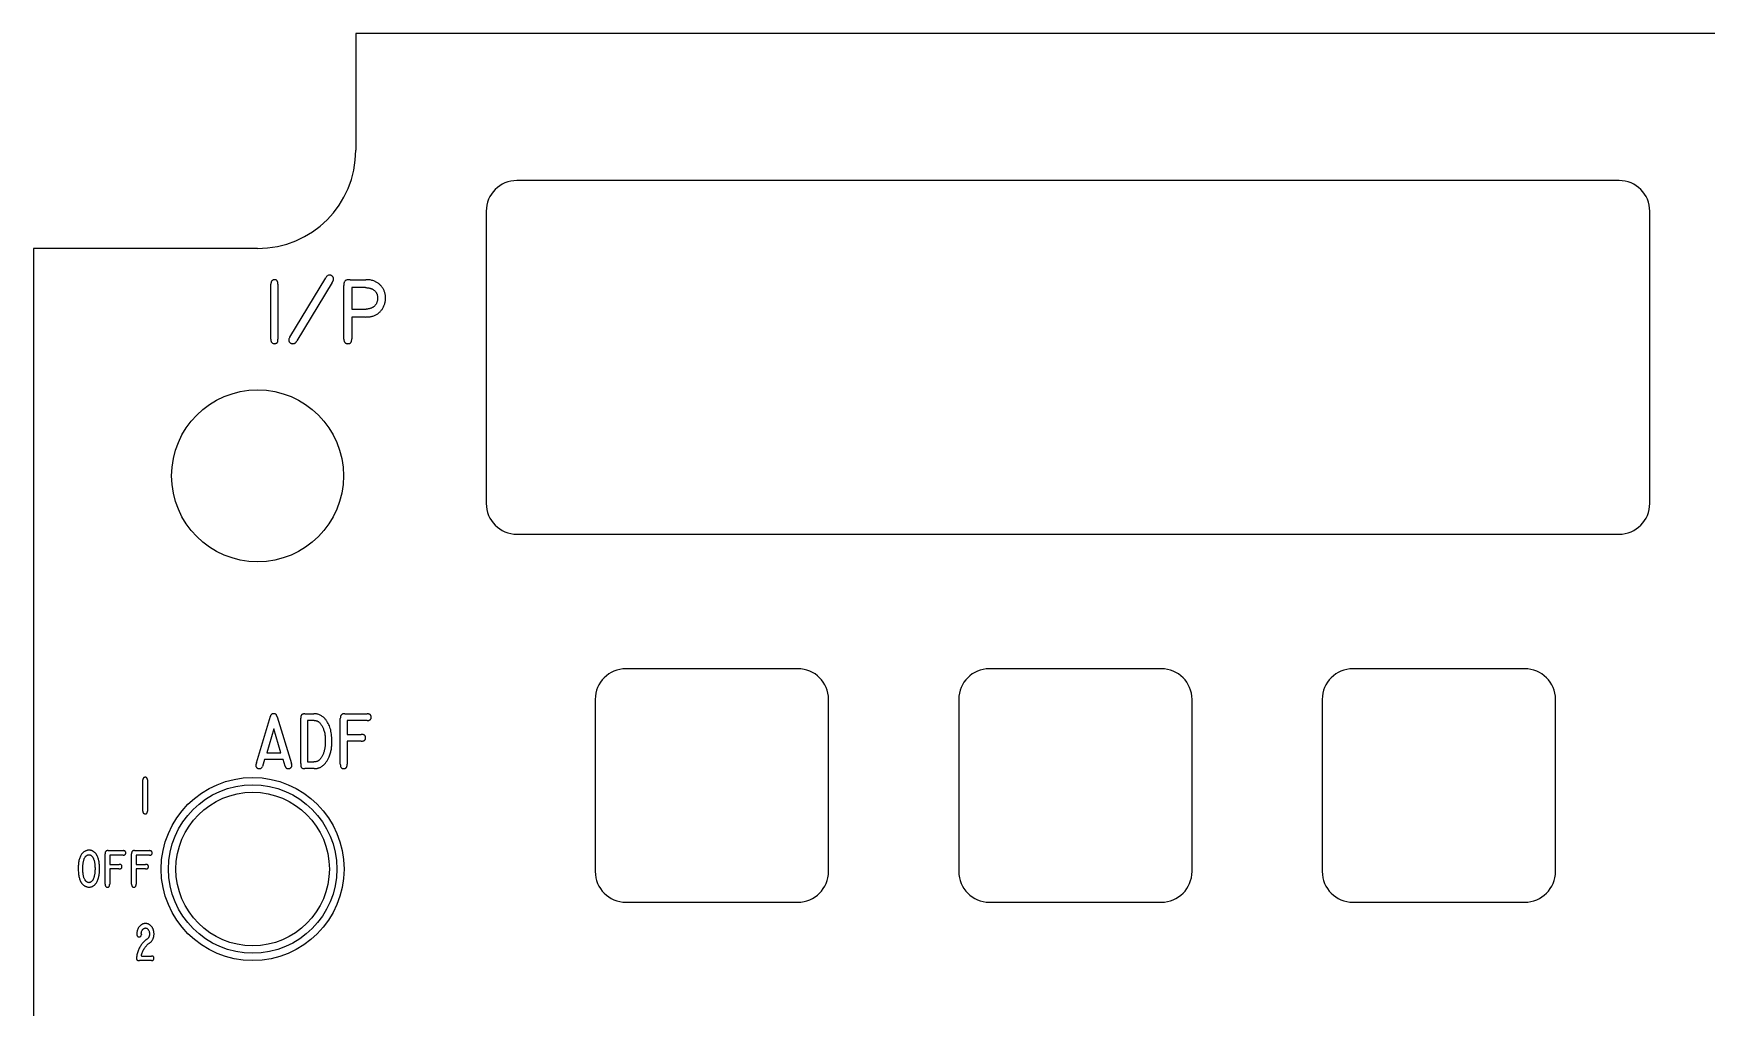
# Model space of a CAD drawing. Header units: inches. Extents: x -3.41 to 3.41, y 2.1 to 7.17.
# Drawn here: x -3.406 to 0, y 5.193 to 7.174 of the extents above; entities that cross this region are included whole.
import ezdxf

# ---------------------------------------------------------------- set-up
doc = ezdxf.new("R2010")
doc.units = ezdxf.units.IN
doc.header["$MEASUREMENT"] = 0

msp = doc.modelspace()

# ---------------------------------------------------------------- linework, layer by layer
at = {"color": 1, "linetype": 'Continuous', "lineweight": 25}
for p, q in [((-2.75, 7.1744), (-2.75, 6.9369)), ((2.75, 7.1744), (-2.75, 7.1744)), ((-0.178, 6.8752), (-2.422, 6.8752)), ((-2.4845, 6.8127), (-2.4845, 6.2182)), ((-0.1155, 6.2182), (-0.1155, 6.8127)), ((-3.4062, 6.7369), (-3.4062, 2.6744)), ((-2.95, 6.7369), (-3.4062, 6.7369)), ((-2.8841, 6.5568), (-2.8112, 6.6775)), ((-2.9227, 6.5522), (-2.9227, 6.664)), ((-2.9085, 6.6646), (-2.9085, 6.5522)), ((-2.7983, 6.6675), (-2.87, 6.5488)), ((-2.7743, 6.5523), (-2.7743, 6.6616)), ((-2.7613, 6.6734), (-2.7295, 6.6734)), ((-2.7301, 6.6573), (-2.7582, 6.6573)), ((-2.7582, 6.6573), (-2.7582, 6.6136)), ((-2.7582, 6.6136), (-2.7289, 6.6136)), ((-2.7582, 6.5975), (-2.7582, 6.5534)), ((-2.7305, 6.5975), (-2.7582, 6.5975)), ((-2.422, 6.1557), (-0.178, 6.1557)), ((-1.85, 5.8819), (-2.2, 5.8819)), ((-1.11, 5.8819), (-1.46, 5.8819)), ((-0.37, 5.8819), (-0.72, 5.8819)), ((-2.2625, 5.8194), (-2.2625, 5.4694)), ((-1.7875, 5.4694), (-1.7875, 5.8194)), ((-1.5225, 5.8194), (-1.5225, 5.4694)), ((-1.0475, 5.4694), (-1.0475, 5.8194)), ((-0.7825, 5.8194), (-0.7825, 5.4694)), ((-0.3075, 5.4694), (-0.3075, 5.8194)), ((-2.9523, 5.6905), (-2.9238, 5.7854)), ((-2.9169, 5.7593), (-2.9313, 5.7111)), ((-2.9025, 5.7111), (-2.9169, 5.7593)), ((-2.9099, 5.7839), (-2.8811, 5.6894)), ((-2.8621, 5.6888), (-2.8621, 5.7815)), ((-2.8536, 5.7902), (-2.8352, 5.7902)), ((-2.8484, 5.7764), (-2.8484, 5.6925)), ((-2.8349, 5.7764), (-2.8484, 5.7764)), ((-2.7815, 5.6877), (-2.7815, 5.7809)), ((-2.7722, 5.7902), (-2.7268, 5.7902)), ((-2.7677, 5.7764), (-2.7677, 5.7483)), ((-2.7268, 5.7764), (-2.7677, 5.7764)), ((-2.7677, 5.7483), (-2.739, 5.7483)), ((-2.7677, 5.7345), (-2.7677, 5.6877)), ((-2.7394, 5.7345), (-2.7677, 5.7345)), ((-2.9357, 5.6973), (-2.94, 5.6829)), ((-2.8982, 5.6973), (-2.9357, 5.6973)), ((-2.9313, 5.7111), (-2.9025, 5.7111)), ((-2.894, 5.6837), (-2.8982, 5.6973)), ((-2.8484, 5.6925), (-2.8351, 5.6925)), ((-3.1833, 5.5918), (-3.1833, 5.6557)), ((-3.1743, 5.6561), (-3.1743, 5.5918)), ((-2.8349, 5.6787), (-2.8539, 5.6787)), ((-3.2933, 5.5128), (-3.2933, 5.5128)), ((-3.2602, 5.4435), (-3.2602, 5.5056)), ((-3.254, 5.5118), (-3.2238, 5.5118)), ((-3.2511, 5.5026), (-3.2511, 5.4839)), ((-3.2238, 5.5026), (-3.2511, 5.5026)), ((-3.2064, 5.4435), (-3.2064, 5.5056)), ((-3.2003, 5.5118), (-3.17, 5.5118)), ((-3.1973, 5.5026), (-3.1973, 5.4839)), ((-3.17, 5.5026), (-3.1973, 5.5026)), ((-3.2511, 5.4839), (-3.232, 5.4839)), ((-3.2511, 5.4747), (-3.2511, 5.4435)), ((-3.2322, 5.4747), (-3.2511, 5.4747)), ((-3.1973, 5.4839), (-3.1782, 5.4839)), ((-3.1973, 5.4747), (-3.1973, 5.4435)), ((-3.1784, 5.4747), (-3.1973, 5.4747)), ((-2.2, 5.4069), (-1.85, 5.4069)), ((-1.46, 5.4069), (-1.11, 5.4069)), ((-0.72, 5.4069), (-0.37, 5.4069)), ((-3.1867, 5.3429), (-3.1866, 5.3421)), ((-3.1866, 5.3421), (-3.1866, 5.3414)), ((-3.166, 5.2882), (-3.1905, 5.2882)), ((-3.1865, 5.2977), (-3.1866, 5.2974)), ((-3.1866, 5.2974), (-3.166, 5.2974))]:
    msp.add_line(p, q, dxfattribs=at)
for centre, radius in [((-2.95, 6.2744), 0.175), ((-2.96, 5.4744), 0.1862), ((-2.96, 5.4744), 0.1713), ((-2.96, 5.4744), 0.1562)]:
    msp.add_circle(centre, radius, dxfattribs=at)
for centre, radius, start, end in [((-2.95, 6.9369), 0.2, 270, 0), ((-2.422, 6.8127), 0.0625, 90, 180), ((-0.178, 6.8127), 0.0625, 0, 90), ((-2.422, 6.2182), 0.0625, 180, 270), ((-0.178, 6.2182), 0.0625, 270, 0), ((-2.2, 5.8194), 0.0625, 90, 180), ((-1.85, 5.8194), 0.0625, 0, 90), ((-1.46, 5.8194), 0.0625, 90, 180), ((-1.11, 5.8194), 0.0625, 0, 90), ((-0.72, 5.8194), 0.0625, 90, 180), ((-0.37, 5.8194), 0.0625, 0, 90), ((-2.2, 5.4694), 0.0625, 180, 270), ((-1.85, 5.4694), 0.0625, 270, 0), ((-1.46, 5.4694), 0.0625, 180, 270), ((-1.11, 5.4694), 0.0625, 270, 0), ((-0.72, 5.4694), 0.0625, 180, 270), ((-0.37, 5.4694), 0.0625, 270, 0)]:
    msp.add_arc(centre, radius, start, end, dxfattribs=at)
for points, knots in [([(-2.8033, 6.6827), (-2.8041, 6.6827), (-2.8056, 6.6826), (-2.8078, 6.6816), (-2.8097, 6.6798), (-2.8106, 6.6783), (-2.8112, 6.6775)], [0, 0, 0, 0, 0.225678, 0.450783, 0.704293, 1, 1, 1, 1]), ([(-2.7953, 6.6745), (-2.7954, 6.6751), (-2.7954, 6.6762), (-2.796, 6.6777), (-2.7966, 6.6791), (-2.7977, 6.6803), (-2.7989, 6.6814), (-2.8003, 6.6821), (-2.8018, 6.6826), (-2.8028, 6.6827), (-2.8033, 6.6827)], [0, 0, 0, 0, 0.132222, 0.256317, 0.378962, 0.505713, 0.630747, 0.752456, 0.874431, 1, 1, 1, 1]), ([(-2.9218, 6.6701), (-2.922, 6.6698), (-2.9223, 6.6692), (-2.9226, 6.6679), (-2.9227, 6.6662), (-2.9227, 6.6648), (-2.9227, 6.664)], [0, 0, 0, 0, 0.17074, 0.353681, 0.613671, 1, 1, 1, 1]), ([(-2.9155, 6.6734), (-2.9161, 6.6733), (-2.9173, 6.6732), (-2.919, 6.6726), (-2.9206, 6.6715), (-2.9214, 6.6706), (-2.9218, 6.6701)], [0, 0, 0, 0, 0.252822, 0.495908, 0.737887, 1, 1, 1, 1]), ([(-2.9085, 6.6646), (-2.9085, 6.6653), (-2.9085, 6.6666), (-2.9089, 6.6684), (-2.9094, 6.67), (-2.9102, 6.6713), (-2.9112, 6.6723), (-2.9124, 6.6729), (-2.9139, 6.6733), (-2.9149, 6.6733), (-2.9155, 6.6734)], [0, 0, 0, 0, 0.162458, 0.305977, 0.430072, 0.545023, 0.649455, 0.757993, 0.87186, 1, 1, 1, 1]), ([(-2.7983, 6.6675), (-2.798, 6.668), (-2.7974, 6.6689), (-2.7967, 6.6702), (-2.7961, 6.6712), (-2.7957, 6.6722), (-2.7953, 6.6732), (-2.7953, 6.6741), (-2.7953, 6.6745)], [0, 0, 0, 0, 0.231633, 0.419283, 0.567667, 0.672051, 0.835803, 1, 1, 1, 1]), ([(-2.7613, 6.6734), (-2.7625, 6.6734), (-2.7646, 6.6734), (-2.7675, 6.673), (-2.7699, 6.6723), (-2.7718, 6.6711), (-2.7731, 6.6694), (-2.7739, 6.6672), (-2.7743, 6.6646), (-2.7743, 6.6626), (-2.7743, 6.6616)], [0, 0, 0, 0, 0.165258, 0.305635, 0.420367, 0.518745, 0.613967, 0.721657, 0.848926, 1, 1, 1, 1]), ([(-2.7301, 6.6573), (-2.7291, 6.6573), (-2.7273, 6.6572), (-2.7247, 6.6569), (-2.7222, 6.6565), (-2.7199, 6.6558), (-2.7177, 6.6551), (-2.7157, 6.654), (-2.7138, 6.6529), (-2.7121, 6.6515), (-2.7106, 6.65), (-2.7092, 6.6484), (-2.7081, 6.6466), (-2.7072, 6.6447), (-2.7064, 6.6427), (-2.7059, 6.6405), (-2.7056, 6.6382), (-2.7055, 6.6366), (-2.7055, 6.6358)], [0, 0, 0, 0, 0.075912, 0.147655, 0.215504, 0.280825, 0.343669, 0.404383, 0.464387, 0.522846, 0.58088, 0.63814, 0.694732, 0.751682, 0.810397, 0.871228, 0.933926, 1, 1, 1, 1]), ([(-2.7136, 6.671), (-2.7148, 6.6714), (-2.7172, 6.6722), (-2.7209, 6.673), (-2.725, 6.6733), (-2.7279, 6.6733), (-2.7295, 6.6734)], [0, 0, 0, 0, 0.233429, 0.4612018, 0.7082461, 1, 1, 1, 1]), ([(-2.6894, 6.6358), (-2.6895, 6.6368), (-2.6895, 6.6388), (-2.6898, 6.6417), (-2.6904, 6.6445), (-2.6911, 6.6473), (-2.692, 6.65), (-2.6931, 6.6526), (-2.6945, 6.6551), (-2.696, 6.6575), (-2.6977, 6.6597), (-2.6995, 6.6619), (-2.7015, 6.6638), (-2.7036, 6.6656), (-2.7059, 6.6672), (-2.7083, 6.6687), (-2.7109, 6.67), (-2.7127, 6.6707), (-2.7136, 6.671)], [0, 0, 0, 0, 0.066425, 0.13066, 0.194391, 0.256508, 0.318872, 0.380267, 0.442133, 0.50425, 0.566759, 0.627429, 0.688381, 0.749597, 0.810511, 0.872513, 0.935744, 1, 1, 1, 1]), ([(-2.7055, 6.6358), (-2.7055, 6.6349), (-2.7056, 6.6333), (-2.7059, 6.631), (-2.7065, 6.6288), (-2.7072, 6.6267), (-2.7081, 6.6248), (-2.7092, 6.623), (-2.7105, 6.6213), (-2.712, 6.6197), (-2.7136, 6.6183), (-2.7154, 6.6171), (-2.7173, 6.6161), (-2.7194, 6.6152), (-2.7216, 6.6145), (-2.7239, 6.614), (-2.7263, 6.6137), (-2.728, 6.6136), (-2.7289, 6.6136)], [0, 0, 0, 0, 0.068168, 0.132888, 0.194928, 0.255288, 0.314786, 0.373413, 0.431458, 0.491207, 0.55111, 0.610777, 0.670964, 0.732285, 0.795377, 0.860886, 0.928708, 1, 1, 1, 1]), ([(-2.7182, 6.5985), (-2.7171, 6.5988), (-2.7151, 6.5994), (-2.7121, 6.6005), (-2.7093, 6.6018), (-2.7066, 6.6034), (-2.7041, 6.6051), (-2.7017, 6.6071), (-2.6995, 6.6094), (-2.6975, 6.6118), (-2.6957, 6.6144), (-2.694, 6.6171), (-2.6926, 6.6199), (-2.6916, 6.6229), (-2.6906, 6.6259), (-2.69, 6.6291), (-2.6895, 6.6324), (-2.6895, 6.6346), (-2.6894, 6.6358)], [0, 0, 0, 0, 0.063816, 0.126211, 0.187763, 0.24795, 0.308692, 0.369176, 0.430624, 0.493103, 0.555853, 0.617568, 0.679601, 0.741474, 0.804222, 0.867914, 0.93307, 1, 1, 1, 1]), ([(-2.7305, 6.5975), (-2.7292, 6.5976), (-2.7268, 6.5976), (-2.7236, 6.5977), (-2.7208, 6.598), (-2.719, 6.5983), (-2.7182, 6.5985)], [0, 0, 0, 0, 0.317807, 0.569713, 0.785969, 1, 1, 1, 1]), ([(-2.9227, 6.5522), (-2.9227, 6.5515), (-2.9227, 6.5504), (-2.9227, 6.549), (-2.9225, 6.548), (-2.9223, 6.5475), (-2.9222, 6.5472)], [0, 0, 0, 0, 0.403005, 0.651878, 0.824747, 1, 1, 1, 1]), ([(-2.9222, 6.5472), (-2.9218, 6.5467), (-2.9212, 6.5455), (-2.9195, 6.5443), (-2.9176, 6.5434), (-2.9162, 6.5433), (-2.9155, 6.5432)], [0, 0, 0, 0, 0.232738, 0.479688, 0.740584, 1, 1, 1, 1]), ([(-2.9155, 6.5432), (-2.9149, 6.5433), (-2.9136, 6.5434), (-2.9119, 6.5441), (-2.9103, 6.5451), (-2.9096, 6.546), (-2.9092, 6.5465)], [0, 0, 0, 0, 0.254027, 0.515009, 0.769478, 1, 1, 1, 1]), ([(-2.9092, 6.5465), (-2.9091, 6.5468), (-2.9088, 6.5475), (-2.9086, 6.5487), (-2.9085, 6.5503), (-2.9085, 6.5515), (-2.9085, 6.5522)], [0, 0, 0, 0, 0.195782, 0.389856, 0.639234, 1, 1, 1, 1]), ([(-2.8853, 6.5551), (-2.8856, 6.5544), (-2.8863, 6.5531), (-2.8864, 6.5517), (-2.8864, 6.551)], [0, 0, 0, 0, 0.5042711, 1, 1, 1, 1]), ([(-2.8864, 6.551), (-2.8864, 6.5504), (-2.8863, 6.5493), (-2.8859, 6.5478), (-2.8851, 6.5465), (-2.8841, 6.5453), (-2.8829, 6.5444), (-2.8815, 6.5438), (-2.8799, 6.5433), (-2.8788, 6.5433), (-2.8782, 6.5432)], [0, 0, 0, 0, 0.1330779, 0.2573104, 0.3758811, 0.4951505, 0.6154289, 0.7368946, 0.8626579, 1, 1, 1, 1]), ([(-2.8845, 6.5562), (-2.8847, 6.556), (-2.885, 6.5556), (-2.8852, 6.5552), (-2.8853, 6.5551)], [0, 0, 0, 0, 0.654489, 1, 1, 1, 1]), ([(-2.8841, 6.5568), (-2.8842, 6.5567), (-2.8843, 6.5566), (-2.8844, 6.5564), (-2.8845, 6.5562)], [0, 0, 0, 0, 0.402386, 1, 1, 1, 1]), ([(-2.8782, 6.5432), (-2.8774, 6.5433), (-2.8759, 6.5433), (-2.8742, 6.544), (-2.873, 6.5449), (-2.8721, 6.5459), (-2.8711, 6.5473), (-2.8704, 6.5483), (-2.87, 6.5488)], [0, 0, 0, 0, 0.228917, 0.420314, 0.523432, 0.652546, 0.813097, 1, 1, 1, 1]), ([(-2.7743, 6.5523), (-2.7743, 6.5515), (-2.7742, 6.5502), (-2.7738, 6.5483), (-2.7731, 6.5467), (-2.7722, 6.5454), (-2.7711, 6.5444), (-2.7696, 6.5437), (-2.768, 6.5433), (-2.7668, 6.5433), (-2.7661, 6.5432)], [0, 0, 0, 0, 0.152235, 0.289715, 0.411192, 0.523708, 0.632013, 0.743192, 0.865266, 1, 1, 1, 1]), ([(-2.7661, 6.5432), (-2.7655, 6.5433), (-2.7642, 6.5433), (-2.7625, 6.5437), (-2.7611, 6.5444), (-2.7599, 6.5455), (-2.7591, 6.547), (-2.7586, 6.5488), (-2.7582, 6.551), (-2.7582, 6.5526), (-2.7582, 6.5534)], [0, 0, 0, 0, 0.134091, 0.248882, 0.353478, 0.452181, 0.558597, 0.683233, 0.828316, 1, 1, 1, 1]), ([(-2.9171, 5.7902), (-2.9175, 5.7902), (-2.9183, 5.7902), (-2.9194, 5.79), (-2.9205, 5.7897), (-2.9214, 5.7891), (-2.9222, 5.7885), (-2.9229, 5.7876), (-2.9234, 5.7866), (-2.9237, 5.7858), (-2.9238, 5.7854)], [0, 0, 0, 0, 0.140277, 0.266208, 0.385616, 0.501719, 0.616403, 0.733504, 0.862657, 1, 1, 1, 1]), ([(-2.9099, 5.7839), (-2.9101, 5.7844), (-2.9104, 5.7855), (-2.9111, 5.7869), (-2.9117, 5.788), (-2.9125, 5.7889), (-2.9134, 5.7895), (-2.9145, 5.79), (-2.9157, 5.7902), (-2.9166, 5.7902), (-2.9171, 5.7902)], [0, 0, 0, 0, 0.166404, 0.311216, 0.43486, 0.542061, 0.642693, 0.749722, 0.869047, 1, 1, 1, 1]), ([(-2.8536, 5.7902), (-2.8543, 5.7902), (-2.8556, 5.7902), (-2.8574, 5.7898), (-2.859, 5.7892), (-2.8603, 5.7882), (-2.8612, 5.7869), (-2.8619, 5.7854), (-2.8622, 5.7835), (-2.8621, 5.7822), (-2.8621, 5.7815)], [0, 0, 0, 0, 0.1469665, 0.2773489, 0.3941905, 0.5022861, 0.6107039, 0.7253107, 0.8533882, 1, 1, 1, 1]), ([(-2.8121, 5.7794), (-2.8129, 5.7803), (-2.8144, 5.782), (-2.817, 5.7841), (-2.8196, 5.786), (-2.8225, 5.7875), (-2.8254, 5.7887), (-2.8286, 5.7896), (-2.8319, 5.7901), (-2.8341, 5.7902), (-2.8352, 5.7902)], [0, 0, 0, 0, 0.131355, 0.257737, 0.38112, 0.501983, 0.622794, 0.744731, 0.870275, 1, 1, 1, 1]), ([(-2.8349, 5.7764), (-2.8344, 5.7764), (-2.8334, 5.7764), (-2.8321, 5.7764), (-2.8309, 5.7762), (-2.8295, 5.7759), (-2.8279, 5.7753), (-2.8267, 5.7746), (-2.8261, 5.7743)], [0, 0, 0, 0, 0.166508, 0.311436, 0.443937, 0.556954, 0.772531, 1, 1, 1, 1]), ([(-2.8261, 5.7743), (-2.8255, 5.7738), (-2.8243, 5.7728), (-2.8226, 5.771), (-2.8209, 5.7689), (-2.8194, 5.7664), (-2.8179, 5.7638), (-2.8166, 5.761), (-2.8154, 5.758), (-2.8148, 5.756), (-2.8145, 5.7549)], [0, 0, 0, 0, 0.100545, 0.207439, 0.324145, 0.450201, 0.58314, 0.718375, 0.856938, 1, 1, 1, 1]), ([(-2.7987, 5.735), (-2.7987, 5.7374), (-2.7988, 5.7419), (-2.7994, 5.7485), (-2.8004, 5.7546), (-2.8018, 5.7602), (-2.8036, 5.7655), (-2.806, 5.7704), (-2.8088, 5.7751), (-2.811, 5.778), (-2.8121, 5.7794)], [0, 0, 0, 0, 0.14806, 0.286938, 0.417196, 0.53918, 0.655973, 0.770984, 0.885171, 1, 1, 1, 1]), ([(-2.7722, 5.7902), (-2.7729, 5.7902), (-2.7743, 5.7903), (-2.7763, 5.79), (-2.7779, 5.7893), (-2.7793, 5.7883), (-2.7803, 5.7869), (-2.781, 5.7852), (-2.7814, 5.7831), (-2.7815, 5.7817), (-2.7815, 5.7809)], [0, 0, 0, 0, 0.1431245, 0.2686953, 0.3825861, 0.4889262, 0.5974643, 0.7148543, 0.8477349, 1, 1, 1, 1]), ([(-2.7186, 5.7833), (-2.7186, 5.7838), (-2.7186, 5.7849), (-2.7191, 5.7863), (-2.7197, 5.7875), (-2.7207, 5.7885), (-2.7218, 5.7893), (-2.7233, 5.7898), (-2.725, 5.7901), (-2.7262, 5.7902), (-2.7268, 5.7902)], [0, 0, 0, 0, 0.13003, 0.248517, 0.359962, 0.467049, 0.580313, 0.703882, 0.842179, 1, 1, 1, 1]), ([(-2.7268, 5.7764), (-2.7262, 5.7764), (-2.7249, 5.7765), (-2.7232, 5.7768), (-2.7218, 5.7773), (-2.7206, 5.7781), (-2.7197, 5.7791), (-2.719, 5.7803), (-2.7186, 5.7817), (-2.7186, 5.7828), (-2.7186, 5.7833)], [0, 0, 0, 0, 0.1590312, 0.2980438, 0.420523, 0.533343, 0.6409276, 0.7504514, 0.8673444, 1, 1, 1, 1]), ([(-2.8145, 5.7549), (-2.8141, 5.7535), (-2.8133, 5.751), (-2.8128, 5.7479), (-2.8127, 5.7459), (-2.8126, 5.7447), (-2.8126, 5.7433), (-2.8125, 5.7417), (-2.8125, 5.7398), (-2.8125, 5.7378), (-2.8125, 5.7356), (-2.8125, 5.734), (-2.8125, 5.7332)], [0, 0, 0, 0, 0.193422, 0.369247, 0.415816, 0.471214, 0.536551, 0.610684, 0.693639, 0.786547, 0.888297, 1, 1, 1, 1]), ([(-2.8125, 5.7332), (-2.8125, 5.7322), (-2.8125, 5.7304), (-2.8125, 5.728), (-2.8125, 5.7261), (-2.8125, 5.7243), (-2.8128, 5.7223), (-2.813, 5.7207), (-2.8132, 5.7199)], [0, 0, 0, 0, 0.223744, 0.40565, 0.547549, 0.645845, 0.812187, 1, 1, 1, 1]), ([(-2.8051, 5.7011), (-2.8045, 5.7023), (-2.8034, 5.7048), (-2.8021, 5.7087), (-2.801, 5.7125), (-2.8001, 5.7165), (-2.7994, 5.7206), (-2.799, 5.725), (-2.7987, 5.7299), (-2.7987, 5.7333), (-2.7987, 5.735)], [0, 0, 0, 0, 0.119265, 0.2357585, 0.3507855, 0.463248, 0.5808103, 0.70929, 0.8484884, 1, 1, 1, 1]), ([(-2.7394, 5.7345), (-2.7386, 5.7346), (-2.7372, 5.7346), (-2.7352, 5.7348), (-2.7336, 5.7353), (-2.7322, 5.736), (-2.7313, 5.737), (-2.7306, 5.7382), (-2.7302, 5.7397), (-2.7302, 5.7408), (-2.7302, 5.7414)], [0, 0, 0, 0, 0.174473, 0.323749, 0.45023, 0.558082, 0.65622, 0.758387, 0.870022, 1, 1, 1, 1]), ([(-2.7302, 5.7414), (-2.7302, 5.7419), (-2.7302, 5.743), (-2.7306, 5.7445), (-2.7312, 5.7458), (-2.7323, 5.7468), (-2.7336, 5.7475), (-2.7351, 5.748), (-2.737, 5.7483), (-2.7383, 5.7483), (-2.739, 5.7483)], [0, 0, 0, 0, 0.1302782, 0.2456591, 0.3512435, 0.4576747, 0.5701618, 0.6953173, 0.8364462, 1, 1, 1, 1]), ([(-2.9523, 5.6905), (-2.9524, 5.6901), (-2.9527, 5.6893), (-2.953, 5.6882), (-2.9532, 5.6873), (-2.9534, 5.6865), (-2.9536, 5.6856), (-2.9536, 5.685), (-2.9536, 5.6847)], [0, 0, 0, 0, 0.2270063, 0.4218758, 0.5731509, 0.6868587, 0.8611552, 1, 1, 1, 1]), ([(-2.8802, 5.6851), (-2.8802, 5.6854), (-2.8802, 5.686), (-2.8804, 5.6869), (-2.8807, 5.688), (-2.8809, 5.6889), (-2.8811, 5.6894)], [0, 0, 0, 0, 0.2045953, 0.4052789, 0.6503508, 1, 1, 1, 1]), ([(-2.8621, 5.6888), (-2.8622, 5.6879), (-2.8622, 5.6863), (-2.862, 5.684), (-2.8616, 5.6822), (-2.8608, 5.6808), (-2.8596, 5.6798), (-2.8581, 5.6791), (-2.8561, 5.6788), (-2.8547, 5.6787), (-2.8539, 5.6787)], [0, 0, 0, 0, 0.171721, 0.315401, 0.431549, 0.528329, 0.620886, 0.725211, 0.850495, 1, 1, 1, 1]), ([(-2.8224, 5.6982), (-2.8228, 5.6977), (-2.8236, 5.6967), (-2.8249, 5.6954), (-2.8263, 5.6944), (-2.8277, 5.6936), (-2.8293, 5.6931), (-2.8311, 5.6927), (-2.833, 5.6925), (-2.8344, 5.6925), (-2.8351, 5.6925)], [0, 0, 0, 0, 0.134918, 0.258714, 0.374432, 0.484082, 0.597471, 0.718818, 0.85324, 1, 1, 1, 1]), ([(-2.8349, 5.6787), (-2.8341, 5.6787), (-2.8325, 5.6787), (-2.8301, 5.679), (-2.8278, 5.6794), (-2.8256, 5.68), (-2.8235, 5.6808), (-2.8215, 5.6817), (-2.8195, 5.6828), (-2.8177, 5.6841), (-2.8159, 5.6856), (-2.8142, 5.6872), (-2.8125, 5.689), (-2.8109, 5.6911), (-2.8093, 5.6933), (-2.8079, 5.6957), (-2.8064, 5.6983), (-2.8055, 5.7001), (-2.8051, 5.7011)], [0, 0, 0, 0, 0.061882, 0.121505, 0.179847, 0.236736, 0.293352, 0.349915, 0.405975, 0.462565, 0.52075, 0.580794, 0.643037, 0.708282, 0.77623, 0.847251, 0.921878, 1, 1, 1, 1]), ([(-2.8132, 5.7199), (-2.8134, 5.7188), (-2.8138, 5.7168), (-2.8146, 5.7137), (-2.8155, 5.7108), (-2.8166, 5.708), (-2.8178, 5.7054), (-2.8192, 5.7028), (-2.8207, 5.7005), (-2.8219, 5.699), (-2.8224, 5.6982)], [0, 0, 0, 0, 0.135114, 0.266675, 0.395077, 0.519797, 0.643182, 0.763382, 0.881938, 1, 1, 1, 1]), ([(-3.1788, 5.661), (-3.1791, 5.661), (-3.1798, 5.6611), (-3.1808, 5.6608), (-3.1816, 5.6605), (-3.1823, 5.6598), (-3.1828, 5.6591), (-3.1831, 5.6581), (-3.1833, 5.657), (-3.1833, 5.6562), (-3.1833, 5.6557)], [0, 0, 0, 0, 0.133193, 0.251302, 0.359721, 0.466654, 0.576878, 0.69945, 0.840923, 1, 1, 1, 1]), ([(-3.1743, 5.6561), (-3.1743, 5.6565), (-3.1743, 5.6572), (-3.1746, 5.6583), (-3.1749, 5.6592), (-3.1754, 5.6599), (-3.176, 5.6605), (-3.1768, 5.6608), (-3.1778, 5.661), (-3.1784, 5.661), (-3.1788, 5.661)], [0, 0, 0, 0, 0.15643, 0.293263, 0.41466, 0.52624, 0.631691, 0.743212, 0.863665, 1, 1, 1, 1]), ([(-2.9536, 5.6847), (-2.9536, 5.6843), (-2.9535, 5.6835), (-2.9531, 5.6823), (-2.9525, 5.6813), (-2.9516, 5.6804), (-2.9505, 5.6797), (-2.9493, 5.6791), (-2.948, 5.6788), (-2.9471, 5.6787), (-2.9466, 5.6787)], [0, 0, 0, 0, 0.123315, 0.241058, 0.357426, 0.480696, 0.604213, 0.731732, 0.860291, 1, 1, 1, 1]), ([(-2.9466, 5.6787), (-2.9458, 5.6787), (-2.9444, 5.6788), (-2.9424, 5.6796), (-2.9409, 5.681), (-2.9403, 5.6823), (-2.94, 5.6829)], [0, 0, 0, 0, 0.27584, 0.51396, 0.746875, 1, 1, 1, 1]), ([(-2.894, 5.6837), (-2.8938, 5.6833), (-2.8936, 5.6825), (-2.893, 5.6815), (-2.8924, 5.6806), (-2.8916, 5.6798), (-2.8907, 5.6793), (-2.8896, 5.6789), (-2.8885, 5.6787), (-2.8877, 5.6787), (-2.8873, 5.6787)], [0, 0, 0, 0, 0.141702, 0.270488, 0.391455, 0.505507, 0.620563, 0.73926, 0.862568, 1, 1, 1, 1]), ([(-2.8873, 5.6787), (-2.8868, 5.6787), (-2.8858, 5.6787), (-2.8845, 5.6791), (-2.8833, 5.6796), (-2.8822, 5.6804), (-2.8813, 5.6814), (-2.8807, 5.6825), (-2.8803, 5.6837), (-2.8802, 5.6846), (-2.8802, 5.6851)], [0, 0, 0, 0, 0.139395, 0.266448, 0.391794, 0.513871, 0.631533, 0.749899, 0.869464, 1, 1, 1, 1]), ([(-2.7815, 5.6877), (-2.7814, 5.687), (-2.7814, 5.6856), (-2.7811, 5.6836), (-2.7806, 5.682), (-2.7798, 5.6807), (-2.7788, 5.6798), (-2.7776, 5.6791), (-2.7761, 5.6787), (-2.775, 5.6787), (-2.7745, 5.6787)], [0, 0, 0, 0, 0.170936, 0.320075, 0.444605, 0.554426, 0.655949, 0.758896, 0.8727, 1, 1, 1, 1]), ([(-2.7745, 5.6787), (-2.7739, 5.6787), (-2.7729, 5.6787), (-2.7714, 5.6791), (-2.7702, 5.6797), (-2.7692, 5.6807), (-2.7685, 5.682), (-2.768, 5.6836), (-2.7677, 5.6855), (-2.7677, 5.687), (-2.7677, 5.6877)], [0, 0, 0, 0, 0.126217, 0.239489, 0.340639, 0.44025, 0.547352, 0.673923, 0.823816, 1, 1, 1, 1]), ([(-3.1833, 5.5918), (-3.1833, 5.5915), (-3.1833, 5.591), (-3.1833, 5.5904), (-3.1833, 5.5898), (-3.1832, 5.5893), (-3.183, 5.5887), (-3.1827, 5.5884), (-3.1826, 5.5882)], [0, 0, 0, 0, 0.2109525, 0.3943398, 0.5433307, 0.6581592, 0.8376079, 1, 1, 1, 1]), ([(-3.1826, 5.5882), (-3.1824, 5.588), (-3.1818, 5.5875), (-3.1809, 5.587), (-3.1799, 5.5868), (-3.1791, 5.5867), (-3.1788, 5.5867)], [0, 0, 0, 0, 0.250728, 0.496964, 0.740938, 1, 1, 1, 1]), ([(-3.1788, 5.5867), (-3.1784, 5.5867), (-3.1778, 5.5867), (-3.1768, 5.5869), (-3.176, 5.5873), (-3.1754, 5.5879), (-3.1749, 5.5886), (-3.1746, 5.5895), (-3.1743, 5.5906), (-3.1743, 5.5914), (-3.1743, 5.5918)], [0, 0, 0, 0, 0.134442, 0.253223, 0.363196, 0.468549, 0.580293, 0.703865, 0.842851, 1, 1, 1, 1]), ([(-3.3073, 5.5057), (-3.3079, 5.5048), (-3.3092, 5.5031), (-3.3108, 5.5002), (-3.3121, 5.4969), (-3.3132, 5.4934), (-3.314, 5.4895), (-3.3146, 5.4854), (-3.315, 5.4809), (-3.315, 5.4778), (-3.3151, 5.4762)], [0, 0, 0, 0, 0.102219, 0.208329, 0.320506, 0.439869, 0.566443, 0.701845, 0.846192, 1, 1, 1, 1]), ([(-3.2933, 5.5128), (-3.2939, 5.5128), (-3.2952, 5.5127), (-3.297, 5.5123), (-3.2989, 5.5117), (-3.3008, 5.5109), (-3.3026, 5.5098), (-3.3043, 5.5086), (-3.3059, 5.5073), (-3.3068, 5.5062), (-3.3073, 5.5057)], [0, 0, 0, 0, 0.114314, 0.231488, 0.354396, 0.482319, 0.613433, 0.743169, 0.870618, 1, 1, 1, 1]), ([(-3.3059, 5.4757), (-3.3059, 5.4769), (-3.3058, 5.4793), (-3.3056, 5.4828), (-3.3052, 5.4861), (-3.3047, 5.4891), (-3.3041, 5.4919), (-3.3033, 5.4945), (-3.3024, 5.4967), (-3.3016, 5.498), (-3.3012, 5.4986)], [0, 0, 0, 0, 0.156211, 0.303827, 0.443233, 0.574749, 0.696663, 0.807526, 0.908722, 1, 1, 1, 1]), ([(-3.3012, 5.4986), (-3.301, 5.499), (-3.3005, 5.4997), (-3.2996, 5.5006), (-3.2986, 5.5014), (-3.2975, 5.5022), (-3.2964, 5.5028), (-3.2954, 5.5033), (-3.2943, 5.5036), (-3.2936, 5.5036), (-3.2933, 5.5036)], [0, 0, 0, 0, 0.1318055, 0.2624715, 0.3969499, 0.5331472, 0.6650472, 0.7843574, 0.8961663, 0.9992987, 0.9992987, 0.9992987, 0.9992987]), ([(-3.2811, 5.5077), (-3.2816, 5.508), (-3.2825, 5.5088), (-3.2839, 5.5098), (-3.2854, 5.5107), (-3.2869, 5.5115), (-3.2885, 5.5121), (-3.2901, 5.5125), (-3.2917, 5.5128), (-3.2928, 5.5128), (-3.2933, 5.5128)], [0, 0, 0, 0, 0.130876, 0.260556, 0.38899, 0.517625, 0.644263, 0.765751, 0.88355, 1, 1, 1, 1]), ([(-3.2933, 5.5036), (-3.2929, 5.5036), (-3.2922, 5.5036), (-3.2911, 5.5032), (-3.29, 5.5027), (-3.2889, 5.502), (-3.2878, 5.5011), (-3.2868, 5.5), (-3.2859, 5.4989), (-3.2854, 5.498), (-3.2851, 5.4976)], [0.0007929, 0.0007929, 0.0007929, 0.0007929, 0.1042616, 0.2124621, 0.3278437, 0.4523188, 0.5834669, 0.7162747, 0.8564578, 1, 1, 1, 1]), ([(-3.2851, 5.4976), (-3.2848, 5.4969), (-3.2841, 5.4956), (-3.2833, 5.4933), (-3.2826, 5.4908), (-3.282, 5.4882), (-3.2815, 5.4853), (-3.2812, 5.4821), (-3.281, 5.4788), (-3.2809, 5.4765), (-3.2809, 5.4753)], [0, 0, 0, 0, 0.097908, 0.202043, 0.313782, 0.433877, 0.561812, 0.6989, 0.84461, 1, 1, 1, 1]), ([(-3.2717, 5.475), (-3.2718, 5.4759), (-3.2718, 5.4778), (-3.2719, 5.4806), (-3.272, 5.4833), (-3.2723, 5.4858), (-3.2726, 5.4883), (-3.273, 5.4906), (-3.2735, 5.4928), (-3.274, 5.4948), (-3.2746, 5.4968), (-3.2753, 5.4987), (-3.2761, 5.5004), (-3.2769, 5.5021), (-3.2778, 5.5036), (-3.2789, 5.5051), (-3.2799, 5.5064), (-3.2807, 5.5072), (-3.2811, 5.5077)], [0, 0, 0, 0, 0.0834133, 0.1631629, 0.2397901, 0.3133331, 0.3834551, 0.4507232, 0.5147064, 0.5759583, 0.6347271, 0.691619, 0.7461974, 0.7994618, 0.8511965, 0.9017239, 0.9511514, 1, 1, 1, 1]), ([(-3.254, 5.5118), (-3.2545, 5.5118), (-3.2555, 5.5119), (-3.2568, 5.5117), (-3.2579, 5.5112), (-3.2588, 5.5105), (-3.2595, 5.5096), (-3.26, 5.5084), (-3.2602, 5.5071), (-3.2602, 5.5061), (-3.2602, 5.5056)], [0, 0, 0, 0, 0.143125, 0.268695, 0.382586, 0.488926, 0.597464, 0.714854, 0.847735, 1, 1, 1, 1]), ([(-3.2183, 5.5072), (-3.2183, 5.5076), (-3.2184, 5.5082), (-3.2186, 5.5092), (-3.2191, 5.51), (-3.2197, 5.5106), (-3.2205, 5.5112), (-3.2214, 5.5115), (-3.2226, 5.5117), (-3.2234, 5.5118), (-3.2238, 5.5118)], [0, 0, 0, 0, 0.13003, 0.248517, 0.359962, 0.467049, 0.580313, 0.703882, 0.842179, 1, 1, 1, 1]), ([(-3.2238, 5.5026), (-3.2234, 5.5026), (-3.2225, 5.5026), (-3.2214, 5.5029), (-3.2205, 5.5032), (-3.2197, 5.5037), (-3.219, 5.5044), (-3.2186, 5.5052), (-3.2183, 5.5062), (-3.2183, 5.5068), (-3.2183, 5.5072)], [0, 0, 0, 0, 0.1590312, 0.2980438, 0.420523, 0.533343, 0.6409276, 0.7504514, 0.8673444, 1, 1, 1, 1]), ([(-3.2003, 5.5118), (-3.2007, 5.5118), (-3.2017, 5.5119), (-3.203, 5.5117), (-3.2041, 5.5112), (-3.205, 5.5105), (-3.2057, 5.5096), (-3.2062, 5.5084), (-3.2064, 5.5071), (-3.2064, 5.5061), (-3.2064, 5.5056)], [0, 0, 0, 0, 0.143125, 0.268695, 0.382586, 0.488926, 0.597464, 0.714854, 0.847735, 1, 1, 1, 1]), ([(-3.1645, 5.5072), (-3.1645, 5.5076), (-3.1646, 5.5082), (-3.1649, 5.5092), (-3.1653, 5.51), (-3.1659, 5.5106), (-3.1667, 5.5112), (-3.1677, 5.5115), (-3.1688, 5.5117), (-3.1696, 5.5118), (-3.17, 5.5118)], [0, 0, 0, 0, 0.13003, 0.248517, 0.359962, 0.467049, 0.580313, 0.703882, 0.842179, 1, 1, 1, 1]), ([(-3.17, 5.5026), (-3.1696, 5.5026), (-3.1688, 5.5026), (-3.1676, 5.5029), (-3.1667, 5.5032), (-3.1659, 5.5037), (-3.1652, 5.5044), (-3.1648, 5.5052), (-3.1646, 5.5062), (-3.1645, 5.5068), (-3.1645, 5.5072)], [0, 0, 0, 0, 0.1590312, 0.2980438, 0.420523, 0.533343, 0.6409276, 0.7504514, 0.8673444, 1, 1, 1, 1]), ([(-3.3151, 5.4762), (-3.315, 5.4744), (-3.315, 5.4709), (-3.3146, 5.4659), (-3.314, 5.4612), (-3.3133, 5.4576), (-3.3126, 5.4549), (-3.312, 5.4531), (-3.3114, 5.4513), (-3.3106, 5.4497), (-3.3099, 5.4482), (-3.3091, 5.4468), (-3.3082, 5.4455), (-3.3075, 5.4447), (-3.3072, 5.4444)], [0, 0, 0, 0, 0.162844, 0.313974, 0.453893, 0.583497, 0.644427, 0.702178, 0.757815, 0.810592, 0.86093, 0.909231, 0.955337, 1, 1, 1, 1]), ([(-3.3007, 5.4512), (-3.3011, 5.4518), (-3.302, 5.4531), (-3.303, 5.4554), (-3.3039, 5.458), (-3.3046, 5.461), (-3.3052, 5.4642), (-3.3056, 5.4678), (-3.3058, 5.4716), (-3.3059, 5.4743), (-3.3059, 5.4757)], [0, 0, 0, 0, 0.088781, 0.186589, 0.295034, 0.414691, 0.545476, 0.686048, 0.837416, 1, 1, 1, 1]), ([(-3.2934, 5.4466), (-3.2937, 5.4466), (-3.2944, 5.4467), (-3.2953, 5.447), (-3.2963, 5.4473), (-3.2972, 5.4478), (-3.2981, 5.4485), (-3.299, 5.4493), (-3.2999, 5.4502), (-3.3004, 5.4508), (-3.3007, 5.4512)], [0, 0, 0, 0, 0.1114031, 0.2220476, 0.3371406, 0.4550689, 0.5786729, 0.7099873, 0.8501243, 1, 1, 1, 1]), ([(-3.2855, 5.452), (-3.2857, 5.4516), (-3.2862, 5.4509), (-3.2871, 5.4498), (-3.288, 5.4489), (-3.2891, 5.4481), (-3.2902, 5.4475), (-3.2912, 5.447), (-3.2923, 5.4467), (-3.293, 5.4467), (-3.2934, 5.4466)], [0, 0, 0, 0, 0.136847, 0.271521, 0.403548, 0.535664, 0.663711, 0.782858, 0.893892, 1, 1, 1, 1]), ([(-3.2809, 5.4753), (-3.2809, 5.474), (-3.281, 5.4716), (-3.2812, 5.468), (-3.2815, 5.4647), (-3.282, 5.4617), (-3.2826, 5.4589), (-3.2834, 5.4563), (-3.2843, 5.454), (-3.2851, 5.4527), (-3.2855, 5.452)], [0, 0, 0, 0, 0.158896, 0.307257, 0.445314, 0.574248, 0.692976, 0.803053, 0.905436, 1, 1, 1, 1]), ([(-3.2803, 5.4435), (-3.2796, 5.4444), (-3.2781, 5.4462), (-3.2763, 5.4492), (-3.2749, 5.4526), (-3.2739, 5.4557), (-3.2733, 5.4583), (-3.2729, 5.4603), (-3.2725, 5.4625), (-3.2722, 5.4648), (-3.272, 5.4672), (-3.2718, 5.4697), (-3.2718, 5.4723), (-3.2718, 5.4741), (-3.2717, 5.475)], [0, 0, 0, 0, 0.1014364, 0.2067284, 0.3169131, 0.4330992, 0.494072, 0.5579372, 0.6243196, 0.6937271, 0.7658751, 0.8407717, 0.9189458, 1, 1, 1, 1]), ([(-3.2322, 5.4747), (-3.2317, 5.4747), (-3.2307, 5.4747), (-3.2294, 5.4749), (-3.2283, 5.4752), (-3.2274, 5.4757), (-3.2268, 5.4763), (-3.2263, 5.4771), (-3.2261, 5.4781), (-3.226, 5.4788), (-3.226, 5.4792)], [0, 0, 0, 0, 0.174473, 0.323749, 0.45023, 0.558082, 0.65622, 0.758387, 0.870022, 1, 1, 1, 1]), ([(-3.226, 5.4792), (-3.226, 5.4796), (-3.2261, 5.4803), (-3.2263, 5.4813), (-3.2268, 5.4822), (-3.2274, 5.4828), (-3.2283, 5.4833), (-3.2294, 5.4837), (-3.2306, 5.4839), (-3.2315, 5.4839), (-3.232, 5.4839)], [0, 0, 0, 0, 0.130278, 0.245659, 0.351244, 0.457675, 0.570162, 0.695317, 0.836446, 1, 1, 1, 1]), ([(-3.1784, 5.4747), (-3.1779, 5.4747), (-3.1769, 5.4747), (-3.1756, 5.4749), (-3.1745, 5.4752), (-3.1736, 5.4757), (-3.173, 5.4763), (-3.1725, 5.4771), (-3.1723, 5.4781), (-3.1723, 5.4788), (-3.1722, 5.4792)], [0, 0, 0, 0, 0.174473, 0.323749, 0.45023, 0.558082, 0.65622, 0.758387, 0.870022, 1, 1, 1, 1]), ([(-3.1722, 5.4792), (-3.1723, 5.4796), (-3.1723, 5.4803), (-3.1725, 5.4813), (-3.173, 5.4822), (-3.1736, 5.4828), (-3.1745, 5.4833), (-3.1756, 5.4837), (-3.1768, 5.4839), (-3.1777, 5.4839), (-3.1782, 5.4839)], [0, 0, 0, 0, 0.130278, 0.245659, 0.351244, 0.457675, 0.570162, 0.695317, 0.836446, 1, 1, 1, 1]), ([(-3.3072, 5.4444), (-3.3067, 5.4438), (-3.3057, 5.4428), (-3.3041, 5.4415), (-3.3023, 5.4403), (-3.3005, 5.4393), (-3.2986, 5.4385), (-3.2968, 5.4379), (-3.2949, 5.4375), (-3.2937, 5.4375), (-3.2931, 5.4374)], [0, 0, 0, 0, 0.1335587, 0.2634325, 0.3931485, 0.5219567, 0.6481922, 0.7695715, 0.8857935, 1, 1, 1, 1]), ([(-3.2931, 5.4374), (-3.2925, 5.4375), (-3.2913, 5.4375), (-3.2896, 5.4379), (-3.2879, 5.4384), (-3.2862, 5.4391), (-3.2846, 5.44), (-3.283, 5.441), (-3.2816, 5.4422), (-3.2807, 5.4431), (-3.2803, 5.4435)], [0, 0, 0, 0, 0.117027, 0.235893, 0.35871, 0.486342, 0.616193, 0.743887, 0.871038, 1, 1, 1, 1]), ([(-3.2602, 5.4435), (-3.2602, 5.443), (-3.2602, 5.442), (-3.26, 5.4407), (-3.2597, 5.4397), (-3.2592, 5.4388), (-3.2585, 5.4382), (-3.2577, 5.4377), (-3.2567, 5.4375), (-3.256, 5.4375), (-3.2556, 5.4374)], [0, 0, 0, 0, 0.170936, 0.320075, 0.444605, 0.554426, 0.655949, 0.758896, 0.8727, 1, 1, 1, 1]), ([(-3.2556, 5.4374), (-3.2552, 5.4374), (-3.2545, 5.4375), (-3.2536, 5.4377), (-3.2527, 5.4382), (-3.2521, 5.4388), (-3.2516, 5.4396), (-3.2513, 5.4407), (-3.2511, 5.442), (-3.2511, 5.443), (-3.2511, 5.4435)], [0, 0, 0, 0, 0.126217, 0.239489, 0.340639, 0.44025, 0.547352, 0.673923, 0.823816, 1, 1, 1, 1]), ([(-3.2064, 5.4435), (-3.2064, 5.443), (-3.2064, 5.442), (-3.2062, 5.4407), (-3.2059, 5.4397), (-3.2054, 5.4388), (-3.2047, 5.4382), (-3.2039, 5.4377), (-3.2029, 5.4375), (-3.2022, 5.4375), (-3.2018, 5.4374)], [0, 0, 0, 0, 0.170936, 0.320075, 0.444605, 0.554426, 0.655949, 0.758896, 0.8727, 1, 1, 1, 1]), ([(-3.2018, 5.4374), (-3.2014, 5.4374), (-3.2007, 5.4375), (-3.1998, 5.4377), (-3.1989, 5.4382), (-3.1983, 5.4388), (-3.1978, 5.4396), (-3.1975, 5.4407), (-3.1973, 5.442), (-3.1973, 5.443), (-3.1973, 5.4435)], [0, 0, 0, 0, 0.126217, 0.239489, 0.340639, 0.44025, 0.547352, 0.673923, 0.823816, 1, 1, 1, 1]), ([(-3.1782, 5.3636), (-3.1788, 5.3635), (-3.18, 5.3635), (-3.1818, 5.3632), (-3.1834, 5.3627), (-3.185, 5.362), (-3.1865, 5.3611), (-3.188, 5.3601), (-3.1893, 5.3589), (-3.1906, 5.3575), (-3.1918, 5.356), (-3.1928, 5.3544), (-3.1937, 5.3527), (-3.1944, 5.3509), (-3.195, 5.349), (-3.1954, 5.3471), (-3.1957, 5.345), (-3.1957, 5.3436), (-3.1958, 5.3429)], [0, 0, 0, 0, 0.059932, 0.118416, 0.175788, 0.232461, 0.290067, 0.348749, 0.408994, 0.471444, 0.53507, 0.598221, 0.662011, 0.726469, 0.791675, 0.858806, 0.928295, 1, 1, 1, 1]), ([(-3.1867, 5.3429), (-3.1867, 5.3431), (-3.1868, 5.3436), (-3.1867, 5.3445), (-3.1865, 5.3454), (-3.1862, 5.3467), (-3.1857, 5.3484), (-3.1851, 5.3495), (-3.1848, 5.3501)], [0, 0, 0, 0, 0.0983895, 0.2099177, 0.3336713, 0.4742412, 0.7522158, 1, 1, 1, 1]), ([(-3.1848, 5.3501), (-3.1846, 5.3504), (-3.1842, 5.3511), (-3.1835, 5.3519), (-3.1827, 5.3527), (-3.1819, 5.3533), (-3.181, 5.3537), (-3.1801, 5.3541), (-3.1792, 5.3543), (-3.1786, 5.3544), (-3.1782, 5.3544)], [0, 0, 0, 0, 0.145424, 0.281946, 0.409715, 0.531853, 0.650483, 0.766799, 0.881597, 1, 1, 1, 1]), ([(-3.1608, 5.3424), (-3.1608, 5.3431), (-3.1609, 5.3446), (-3.1612, 5.3467), (-3.1615, 5.3488), (-3.1621, 5.3507), (-3.1628, 5.3526), (-3.1637, 5.3543), (-3.1647, 5.3559), (-3.1658, 5.3575), (-3.1671, 5.3588), (-3.1684, 5.3601), (-3.1699, 5.3611), (-3.1714, 5.362), (-3.173, 5.3627), (-3.1747, 5.3632), (-3.1764, 5.3635), (-3.1776, 5.3635), (-3.1782, 5.3636)], [0, 0, 0, 0, 0.073363, 0.144026, 0.212228, 0.278086, 0.342964, 0.406362, 0.468832, 0.531801, 0.593445, 0.652839, 0.711041, 0.767874, 0.824483, 0.881592, 0.939814, 1, 1, 1, 1]), ([(-3.1782, 5.3544), (-3.1777, 5.3543), (-3.1765, 5.3542), (-3.175, 5.3535), (-3.1736, 5.3524), (-3.1723, 5.3509), (-3.1713, 5.3491), (-3.1706, 5.3471), (-3.1701, 5.3449), (-3.17, 5.3433), (-3.17, 5.3425)], [0, 0, 0, 0, 0.106828, 0.2109441, 0.3216248, 0.4426481, 0.5718521, 0.706126, 0.8473039, 1, 1, 1, 1]), ([(-3.1958, 5.3429), (-3.1958, 5.3425), (-3.1958, 5.3419), (-3.1957, 5.341), (-3.1957, 5.3403), (-3.1955, 5.3394), (-3.1953, 5.3386), (-3.1948, 5.338), (-3.1946, 5.3378)], [0, 0, 0, 0, 0.190814, 0.354621, 0.497489, 0.614009, 0.815144, 1, 1, 1, 1]), ([(-3.1946, 5.3378), (-3.1944, 5.3375), (-3.1939, 5.3371), (-3.1931, 5.3367), (-3.1921, 5.3364), (-3.1914, 5.3363), (-3.1911, 5.3363)], [0, 0, 0, 0, 0.240383, 0.481424, 0.733179, 1, 1, 1, 1]), ([(-3.1749, 5.3318), (-3.176, 5.331), (-3.1781, 5.3294), (-3.181, 5.3268), (-3.1836, 5.3242), (-3.186, 5.3214), (-3.188, 5.3184), (-3.1899, 5.3151), (-3.1916, 5.3116), (-3.1926, 5.3092), (-3.1931, 5.3079)], [0, 0, 0, 0, 0.132286, 0.259215, 0.381388, 0.499183, 0.617232, 0.739571, 0.86685, 1, 1, 1, 1]), ([(-3.1911, 5.3363), (-3.1907, 5.3363), (-3.1901, 5.3363), (-3.1891, 5.3366), (-3.1884, 5.337), (-3.1877, 5.3376), (-3.1872, 5.3383), (-3.1869, 5.3392), (-3.1867, 5.3403), (-3.1866, 5.341), (-3.1866, 5.3414)], [0, 0, 0, 0, 0.135008, 0.25733, 0.369139, 0.477645, 0.59069, 0.711214, 0.84632, 1, 1, 1, 1]), ([(-3.1865, 5.2977), (-3.1862, 5.299), (-3.1855, 5.3017), (-3.1843, 5.3054), (-3.1827, 5.309), (-3.1809, 5.3124), (-3.1788, 5.3155), (-3.1765, 5.3183), (-3.1739, 5.3209), (-3.172, 5.3223), (-3.1711, 5.3231)], [0, 0, 0, 0, 0.134858, 0.265959, 0.39408, 0.51975, 0.643452, 0.763466, 0.882158, 1, 1, 1, 1]), ([(-3.17, 5.3425), (-3.17, 5.3419), (-3.17, 5.3408), (-3.1702, 5.3391), (-3.1706, 5.3376), (-3.1711, 5.3362), (-3.1718, 5.3349), (-3.1727, 5.3337), (-3.1737, 5.3327), (-3.1745, 5.3321), (-3.1749, 5.3318)], [0, 0, 0, 0, 0.142552, 0.27715, 0.404934, 0.527048, 0.644635, 0.761514, 0.878919, 1, 1, 1, 1]), ([(-3.1711, 5.3231), (-3.1708, 5.3233), (-3.1702, 5.3237), (-3.1695, 5.3242), (-3.1689, 5.3247), (-3.1683, 5.3251), (-3.1676, 5.3257), (-3.1671, 5.3262), (-3.1669, 5.3265)], [0, 0, 0, 0, 0.203213, 0.369959, 0.512795, 0.619199, 0.805566, 1, 1, 1, 1]), ([(-3.1669, 5.3265), (-3.1664, 5.327), (-3.1655, 5.328), (-3.1643, 5.3297), (-3.1632, 5.3315), (-3.1623, 5.3335), (-3.1617, 5.3356), (-3.1612, 5.3378), (-3.1609, 5.3401), (-3.1608, 5.3416), (-3.1608, 5.3424)], [0, 0, 0, 0, 0.11769, 0.236819, 0.356715, 0.480734, 0.606863, 0.734743, 0.865975, 1, 1, 1, 1]), ([(-3.1931, 5.3079), (-3.1936, 5.3065), (-3.1945, 5.3038), (-3.1954, 5.3003), (-3.1959, 5.2975), (-3.1963, 5.2957), (-3.1965, 5.294), (-3.1965, 5.293), (-3.1965, 5.2925)], [0, 0, 0, 0, 0.273927, 0.552399, 0.685818, 0.805051, 0.908945, 1, 1, 1, 1]), ([(-3.1965, 5.2925), (-3.1965, 5.2921), (-3.1965, 5.2914), (-3.1963, 5.2905), (-3.1959, 5.2897), (-3.1952, 5.2891), (-3.1944, 5.2886), (-3.1933, 5.2884), (-3.192, 5.2882), (-3.191, 5.2882), (-3.1905, 5.2882)], [0, 0, 0, 0, 0.130867, 0.242685, 0.342047, 0.43711, 0.540645, 0.666532, 0.818865, 1, 1, 1, 1]), ([(-3.1609, 5.293), (-3.1609, 5.2933), (-3.1609, 5.294), (-3.1612, 5.2949), (-3.1616, 5.2957), (-3.1621, 5.2963), (-3.1629, 5.2968), (-3.1638, 5.2972), (-3.1648, 5.2973), (-3.1656, 5.2974), (-3.166, 5.2974)], [0, 0, 0, 0, 0.13426, 0.254985, 0.366323, 0.474534, 0.587646, 0.708823, 0.845008, 1, 1, 1, 1]), ([(-3.166, 5.2882), (-3.1656, 5.2882), (-3.1649, 5.2883), (-3.1641, 5.2883), (-3.1634, 5.2885), (-3.1631, 5.2888), (-3.1629, 5.2889)], [0, 0, 0, 0, 0.3756713, 0.6136585, 0.7931487, 1, 1, 1, 1]), ([(-3.1629, 5.2889), (-3.1626, 5.2891), (-3.162, 5.2896), (-3.1614, 5.2906), (-3.161, 5.2917), (-3.1609, 5.2925), (-3.1609, 5.293)], [0, 0, 0, 0, 0.247698, 0.485786, 0.733389, 1, 1, 1, 1])]:
    msp.add_open_spline(points, degree=3, knots=knots, dxfattribs=at)

doc.saveas('drawing.dxf')
